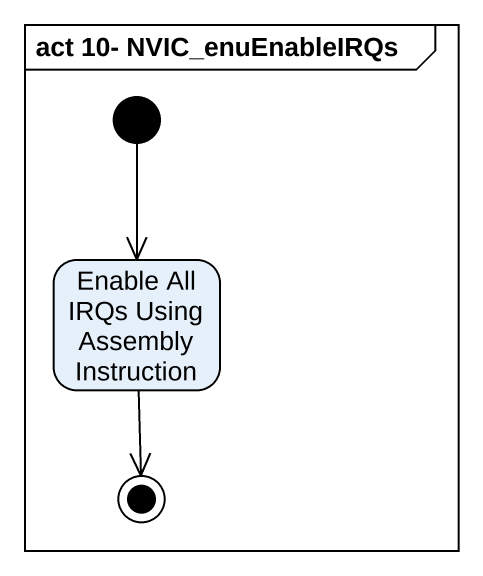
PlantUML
@startuml
mainframe act 10- NVIC_enuEnableIRQs
hide empty description
state "Enable All IRQs Using Assembly Instruction" as Enable_All_IRQs_Using
[*] --> Enable_All_IRQs_Using
Enable_All_IRQs_Using --> [*]
@enduml
